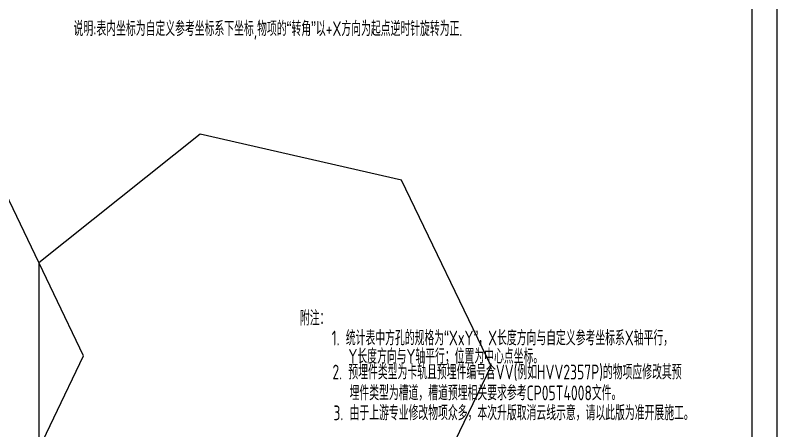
# Model space of a CAD drawing. Extents: x -383207 to 558143, y -95136 to 11777.
# Drawn here: x 22982 to 38433, y -85393 to -76963 of the extents above; entities that cross this region are included whole.
import ezdxf
from ezdxf.enums import TextEntityAlignment as Align

# ---------------------------------------------------------------- set-up
doc = ezdxf.new("R2010")
doc.units = 0
doc.layers.get('0').update_dxf_attribs({"linetype": 'CONTINUOUS'})
doc.layers.add('NHETTP', color=7, linetype='CONTINUOUS')
doc.layers.add('TEXT', color=4, linetype='CONTINUOUS')
doc.styles.add('ACP1000普通样式', font='tssdeng.shx', dxfattribs={"width": 0.7, "bigfont": 'tssdchn.shx'})
doc.styles.add('S1', font='tssdeng.shx', dxfattribs={"width": 0.7, "bigfont": 'tssdchn.shx'})

msp = doc.modelspace()

# ---------------------------------------------------------------- linework, layer by layer
for points in [[(-21016.9, -50666.9), (38433.1, -50666.9), (38433.1, -92716.9), (-21016.9, -92716.9)], [(24370, -83874.1), (22552.5, -80099.9), (18468.5, -79167.8), (15193.4, -81779.6), (15193.4, -85968.6), (18468.5, -88580.4), (22552.5, -87648.2)], [(32637.9, -84081.5), (30820.3, -80307.3), (26736.4, -79375.2), (23461.3, -81987), (23461.3, -86176), (26736.4, -88787.8), (30820.3, -87855.6)]]:
    msp.add_lwpolyline(points, close=True)
at = {"color": 4, "flags": 128}
msp.add_lwpolyline([(38433.1, -50666.9), (38433.1, -92716.9)], dxfattribs=at)
at = {"color": 4, "const_width": 25}
msp.add_lwpolyline([(-19766.9, -51166.9), (37929.1, -51166.9), (37929.1, -92216.9), (-19766.9, -92216.9)], close=True, dxfattribs=at)

# ---------------------------------------------------------------- texts
at = {"layer": 'NHETTP', "color": 6, "style": 'S1', "width": 0.7}
msp.add_text('说明:表内坐标为自定义参考坐标系下坐标,物项的“转角”以+X方向为起点逆时针旋转为正.', height=300, dxfattribs=at).set_placement((24165.7, -77235.9), align=Align.MIDDLE_LEFT)
at = {"layer": 'TEXT', "color": 1, "style": 'ACP1000普通样式', "width": 0.7}
for s, p in [('附注：', (28759.3, -83257.3)), ('1. 统计表中方孔的规格为“XxY”，X长度方向与自定义参考坐标系X轴平行，', (29402.6, -83660.5)), ('Y长度方向与Y轴平行；位置为中心点坐标。', (29742.9, -84032.8))]:
    msp.add_text(s, height=300, dxfattribs=at).set_placement(p)
for s, p in [('2. 预埋件类型为卡轨且预埋件编号含VV(例如HVV2357P)的物项应修改其预', (29418.3, -84441.9)), ('埋件类型为槽道，槽道预埋相关要求参考CP05T4008文件。', (29765.5, -84865)), ('3. 由于上游专业修改物项众多，本次升版取消云线示意，请以此版为准开展施工。', (29438.2, -85269.9))]:
    msp.add_text(s, height=300, dxfattribs=at).set_placement(p, align=Align.BOTTOM_LEFT)

doc.saveas('drawing.dxf')
